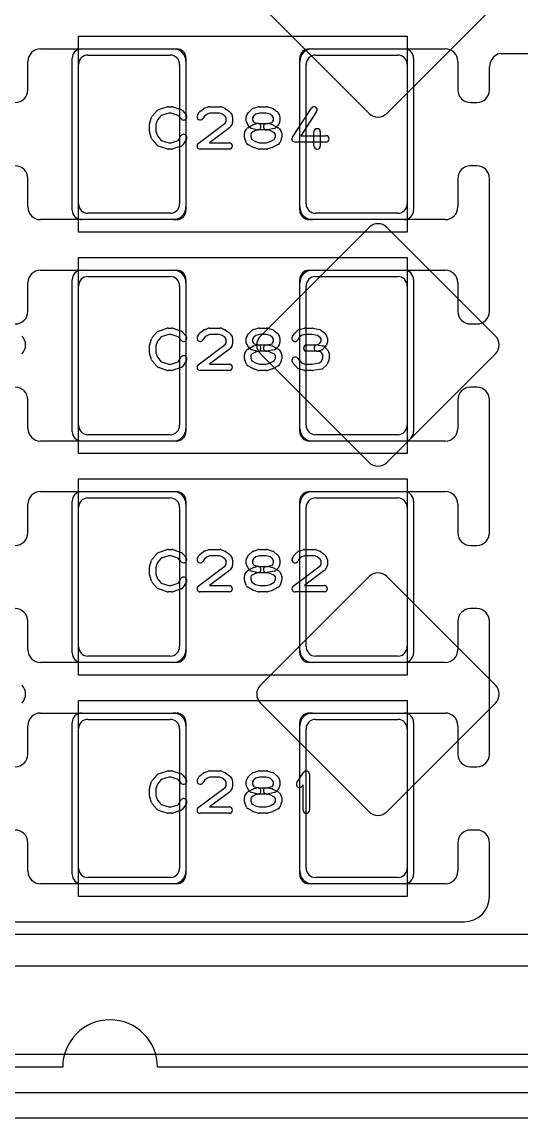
# Model space of a CAD drawing. Extents: x -1 to 20.9, y -0.5 to 20.
# Drawn here: x 10.93 to 14.88, y -0.4 to 8.26 of the extents above; entities that cross this region are included whole.
import ezdxf

# ---------------------------------------------------------------- set-up
doc = ezdxf.new("R2010")
doc.units = 0
for name, color, linetype in [('L1', 3, 'CONTINUOUS'), ('L4', 3, 'CONTINUOUS'), ('MetalMask-A', 176, 'CONTINUOUS'), ('Outline', 7, 'CONTINUOUS'), ('PartsArea-A', 111, 'CONTINUOUS'), ('PartsArea-B', 111, 'CONTINUOUS'), ('PartsSilk-A', 221, 'CONTINUOUS'), ('PartsSilk-B', 221, 'CONTINUOUS'), ('Resist-A', 2, 'CONTINUOUS')]:
    doc.layers.add(name, color=color, linetype=linetype)

msp = doc.modelspace()

# ---------------------------------------------------------------- linework, layer by layer
at = {"layer": 'L1'}
for p, q in [((11.075, 8.05), (12.125, 8.05)), ((11.45, 8), (12.1, 8)), ((13.225, 8.05), (14.275, 8.05)), ((13.25, 8), (13.9, 8)), ((14.65429, 7.97929), (14.66554, 7.99054)), ((14.71855, 8.0125), (15.625, 8.0125)), ((10.975, 7.725), (10.975, 7.95)), ((11.375, 6.825), (11.375, 7.925)), ((12.175, 7.925), (12.175, 6.825)), ((12.225, 7.95), (12.225, 6.8)), ((13.125, 6.8), (13.125, 7.95)), ((13.175, 6.825), (13.175, 7.925)), ((13.975, 7.925), (13.975, 6.825)), ((14.375, 7.95), (14.375, 7.725)), ((14.625, 7.725), (14.625, 7.90858)), ((14.475, 7.625), (14.525, 7.625)), ((14.525, 7.125), (14.475, 7.125)), ((10.975, 6.8), (10.975, 7.025)), ((14.375, 7.025), (14.375, 6.8)), ((14.625, 5.975), (14.625, 7.025)), ((12.125, 6.7), (11.075, 6.7)), ((12.1, 6.75), (11.45, 6.75)), ((14.275, 6.7), (13.225, 6.7)), ((13.9, 6.75), (13.25, 6.75)), ((11.075, 6.3), (12.125, 6.3)), ((11.45, 6.25), (12.1, 6.25)), ((13.225, 6.3), (14.275, 6.3)), ((13.25, 6.25), (13.9, 6.25)), ((10.975, 5.975), (10.975, 6.2)), ((11.375, 5.075), (11.375, 6.175)), ((12.175, 6.175), (12.175, 5.075)), ((12.225, 6.2), (12.225, 5.05)), ((13.125, 5.05), (13.125, 6.2)), ((13.175, 5.075), (13.175, 6.175)), ((13.975, 6.175), (13.975, 5.075)), ((14.375, 6.2), (14.375, 5.975)), ((14.475, 5.875), (14.525, 5.875)), ((14.525, 5.375), (14.475, 5.375)), ((10.975, 5.05), (10.975, 5.275)), ((14.375, 5.275), (14.375, 5.05)), ((14.625, 4.225), (14.625, 5.275)), ((12.125, 4.95), (11.075, 4.95)), ((12.1, 5), (11.45, 5)), ((14.275, 4.95), (13.225, 4.95)), ((13.9, 5), (13.25, 5)), ((11.075, 4.55), (12.125, 4.55)), ((13.225, 4.55), (14.275, 4.55)), ((10.975, 4.225), (10.975, 4.45)), ((11.375, 3.325), (11.375, 4.425)), ((11.45, 4.5), (12.1, 4.5)), ((12.175, 4.425), (12.175, 3.325)), ((12.225, 4.45), (12.225, 3.3)), ((13.125, 3.3), (13.125, 4.45)), ((13.175, 3.325), (13.175, 4.425)), ((13.25, 4.5), (13.9, 4.5)), ((13.975, 4.425), (13.975, 3.325)), ((14.375, 4.45), (14.375, 4.225)), ((14.475, 4.125), (14.525, 4.125)), ((14.525, 3.625), (14.475, 3.625)), ((10.975, 3.3), (10.975, 3.525)), ((14.375, 3.525), (14.375, 3.3)), ((14.625, 2.475), (14.625, 3.525)), ((12.1, 3.25), (11.45, 3.25)), ((13.9, 3.25), (13.25, 3.25)), ((12.125, 3.2), (11.075, 3.2)), ((14.275, 3.2), (13.225, 3.2)), ((11.075, 2.8), (12.125, 2.8)), ((13.225, 2.8), (14.275, 2.8)), ((10.975, 2.475), (10.975, 2.7)), ((11.45, 2.75), (12.1, 2.75)), ((12.225, 2.7), (12.225, 1.55)), ((13.125, 1.55), (13.125, 2.7)), ((13.25, 2.75), (13.9, 2.75)), ((14.375, 2.7), (14.375, 2.475)), ((11.375, 1.575), (11.375, 2.675)), ((12.175, 2.675), (12.175, 1.575)), ((13.175, 1.575), (13.175, 2.675)), ((13.975, 2.675), (13.975, 1.575)), ((14.475, 2.375), (14.525, 2.375)), ((14.525, 1.875), (14.475, 1.875)), ((10.975, 1.55), (10.975, 1.775)), ((14.375, 1.775), (14.375, 1.55)), ((14.625, 1.35), (14.625, 1.775)), ((12.1, 1.5), (11.45, 1.5)), ((13.9, 1.5), (13.25, 1.5)), ((12.125, 1.45), (11.075, 1.45)), ((14.275, 1.45), (13.225, 1.45)), ((6.325, 1.15), (14.425, 1.15)), ((16.75, 0.8), (4.25, 0.8))]:
    msp.add_line(p, q, dxfattribs=at)
for centre, radius, start, end in [((11.075, 7.95), 0.1, 90, 180), ((11.45, 7.925), 0.075, 90, 180), ((12.1, 7.925), 0.075, 0, 90), ((12.125, 7.95), 0.1, 0, 90), ((13.225, 7.95), 0.1, 90, 180), ((13.25, 7.925), 0.075, 90, 180), ((13.9, 7.925), 0.075, 0, 90), ((14.275, 7.95), 0.1, 0, 90), ((14.725, 7.90858), 0.1, 135, 180), ((14.71855, 7.93753), 0.07497, 90, 135), ((10.875, 7.725), 0.1, -90, 0), ((14.475, 7.725), 0.1, 180, -90), ((14.525, 7.725), 0.1, -90, 0), ((10.875, 7.025), 0.1, 0, 90), ((14.475, 7.025), 0.1, 90, 180), ((14.525, 7.025), 0.1, 0, 90), ((11.075, 6.8), 0.1, 180, -90), ((11.45, 6.825), 0.075, 180, -90), ((12.1, 6.825), 0.075, -90, 0), ((12.125, 6.8), 0.1, -90, 0), ((13.225, 6.8), 0.1, 180, -90), ((13.25, 6.825), 0.075, 180, -90), ((13.9, 6.825), 0.075, -90, 0), ((14.275, 6.8), 0.1, -90, 0), ((11.075, 6.2), 0.1, 90, 180), ((11.45, 6.175), 0.075, 90, 180), ((12.1, 6.175), 0.075, 0, 90), ((12.125, 6.2), 0.1, 0, 90), ((13.225, 6.2), 0.1, 90, 180), ((13.25, 6.175), 0.075, 90, 180), ((13.9, 6.175), 0.075, 0, 90), ((14.275, 6.2), 0.1, 0, 90), ((10.875, 5.975), 0.1, -90, 0), ((14.475, 5.975), 0.1, 180, -90), ((14.525, 5.975), 0.1, -90, 0), ((10.875, 5.275), 0.1, 0, 90), ((14.475, 5.275), 0.1, 90, 180), ((14.525, 5.275), 0.1, 0, 90), ((11.075, 5.05), 0.1, 180, -90), ((11.45, 5.075), 0.075, 180, -90), ((12.1, 5.075), 0.075, -90, 0), ((12.125, 5.05), 0.1, -90, 0), ((13.225, 5.05), 0.1, 180, -90), ((13.25, 5.075), 0.075, 180, -90), ((13.9, 5.075), 0.075, -90, 0), ((14.275, 5.05), 0.1, -90, 0), ((11.075, 4.45), 0.1, 90, 180), ((12.125, 4.45), 0.1, 0, 90), ((13.225, 4.45), 0.1, 90, 180), ((14.275, 4.45), 0.1, 0, 90), ((11.45, 4.425), 0.075, 90, 180), ((12.1, 4.425), 0.075, 0, 90), ((13.25, 4.425), 0.075, 90, 180), ((13.9, 4.425), 0.075, 0, 90), ((10.875, 4.225), 0.1, -90, 0), ((14.475, 4.225), 0.1, 180, -90), ((14.525, 4.225), 0.1, -90, 0), ((10.875, 3.525), 0.1, 0, 90), ((14.475, 3.525), 0.1, 90, 180), ((14.525, 3.525), 0.1, 0, 90), ((11.075, 3.3), 0.1, 180, -90), ((11.45, 3.325), 0.075, 180, -90), ((12.1, 3.325), 0.075, -90, 0), ((12.125, 3.3), 0.1, -90, 0), ((13.225, 3.3), 0.1, 180, -90), ((13.25, 3.325), 0.075, 180, -90), ((13.9, 3.325), 0.075, -90, 0), ((14.275, 3.3), 0.1, -90, 0), ((11.075, 2.7), 0.1, 90, 180), ((12.125, 2.7), 0.1, 0, 90), ((13.225, 2.7), 0.1, 90, 180), ((14.275, 2.7), 0.1, 0, 90), ((11.45, 2.675), 0.075, 90, 180), ((12.1, 2.675), 0.075, 0, 90), ((13.25, 2.675), 0.075, 90, 180), ((13.9, 2.675), 0.075, 0, 90), ((10.875, 2.475), 0.1, -90, 0), ((14.475, 2.475), 0.1, 180, -90), ((14.525, 2.475), 0.1, -90, 0), ((10.875, 1.775), 0.1, 0, 90), ((14.475, 1.775), 0.1, 90, 180), ((14.525, 1.775), 0.1, 0, 90), ((11.45, 1.575), 0.075, 180, -90), ((12.1, 1.575), 0.075, -90, 0), ((13.25, 1.575), 0.075, 180, -90), ((13.9, 1.575), 0.075, -90, 0), ((11.075, 1.55), 0.1, 180, -90), ((12.125, 1.55), 0.1, -90, 0), ((13.225, 1.55), 0.1, 180, -90), ((14.275, 1.55), 0.1, -90, 0), ((14.425, 1.35), 0.2, -90, 0)]:
    msp.add_arc(centre, radius, start, end, dxfattribs=at)
at = {"layer": 'L4'}
for p, q in [((12.81404, 8.39849), (13.67262, 7.53991)), ((13.81404, 7.53991), (14.67262, 8.39849)), ((13.67263, 6.6385), (12.81404, 5.77991)), ((14.67262, 5.77992), (13.81403, 6.6385)), ((12.81404, 5.63849), (13.67262, 4.77991)), ((13.81404, 4.77991), (14.67262, 5.63849)), ((13.67263, 3.8785), (12.81404, 3.01991)), ((14.67262, 3.01992), (13.81403, 3.8785)), ((12.81404, 2.87849), (13.67262, 2.01991)), ((13.81404, 2.01991), (14.67262, 2.87849)), ((15.75, 1.05), (4.24999, 1.05))]:
    msp.add_line(p, q, dxfattribs=at)
for centre, radius, start, end in [((13.74333, 7.61061), 0.09999, -135.004052, -44.995948), ((13.74333, 6.5678), 0.09998, 45, 135), ((10.85691, 5.7092), 0.10001, -45, 45.004051), ((12.88474, 5.7092), 0.09999, 134.995948, -134.995948), ((14.60191, 5.7092), 0.10001, -45, 45.004051), ((13.74333, 4.85061), 0.09999, -135.004052, -44.995948), ((13.74333, 3.8078), 0.09998, 45, 135), ((10.85691, 2.9492), 0.10001, -45, 45.004051), ((12.88474, 2.9492), 0.09999, 134.995948, -134.995948), ((14.60191, 2.9492), 0.10001, -45, 45.004051), ((13.74333, 2.09061), 0.09999, -135.004052, -44.995948)]:
    msp.add_arc(centre, radius, start, end, dxfattribs=at)
at = {"layer": 'MetalMask-A'}
for p, q in [((11.45, 8), (12.1, 8)), ((13.25, 8), (13.9, 8)), ((11.375, 6.825), (11.375, 7.925)), ((12.175, 7.925), (12.175, 6.825)), ((13.175, 6.825), (13.175, 7.925)), ((13.975, 7.925), (13.975, 6.825)), ((12.1, 6.75), (11.45, 6.75)), ((13.9, 6.75), (13.25, 6.75)), ((11.45, 6.25), (12.1, 6.25)), ((13.25, 6.25), (13.9, 6.25)), ((11.375, 5.075), (11.375, 6.175)), ((12.175, 6.175), (12.175, 5.075)), ((13.175, 5.075), (13.175, 6.175)), ((13.975, 6.175), (13.975, 5.075)), ((12.1, 5), (11.45, 5)), ((13.9, 5), (13.25, 5)), ((11.375, 3.325), (11.375, 4.425)), ((11.45, 4.5), (12.1, 4.5)), ((12.175, 4.425), (12.175, 3.325)), ((13.175, 3.325), (13.175, 4.425)), ((13.25, 4.5), (13.9, 4.5)), ((13.975, 4.425), (13.975, 3.325)), ((12.1, 3.25), (11.45, 3.25)), ((13.9, 3.25), (13.25, 3.25)), ((11.45, 2.75), (12.1, 2.75)), ((13.25, 2.75), (13.9, 2.75)), ((11.375, 1.575), (11.375, 2.675)), ((12.175, 2.675), (12.175, 1.575)), ((13.175, 1.575), (13.175, 2.675)), ((13.975, 2.675), (13.975, 1.575)), ((12.1, 1.5), (11.45, 1.5)), ((13.9, 1.5), (13.25, 1.5))]:
    msp.add_line(p, q, dxfattribs=at)
for centre, start, end in [((11.45, 7.925), 90, 180), ((12.1, 7.925), 0, 90), ((13.25, 7.925), 90, 180), ((13.9, 7.925), 0, 90), ((11.45, 6.825), 180, -90), ((12.1, 6.825), -90, 0), ((13.25, 6.825), 180, -90), ((13.9, 6.825), -90, 0), ((11.45, 6.175), 90, 180), ((12.1, 6.175), 0, 90), ((13.25, 6.175), 90, 180), ((13.9, 6.175), 0, 90), ((11.45, 5.075), 180, -90), ((12.1, 5.075), -90, 0), ((13.25, 5.075), 180, -90), ((13.9, 5.075), -90, 0), ((11.45, 4.425), 90, 180), ((12.1, 4.425), 0, 90), ((13.25, 4.425), 90, 180), ((13.9, 4.425), 0, 90), ((11.45, 3.325), 180, -90), ((12.1, 3.325), -90, 0), ((13.25, 3.325), 180, -90), ((13.9, 3.325), -90, 0), ((11.45, 2.675), 90, 180), ((12.1, 2.675), 0, 90), ((13.25, 2.675), 90, 180), ((13.9, 2.675), 0, 90), ((11.45, 1.575), 180, -90), ((12.1, 1.575), -90, 0), ((13.25, 1.575), 180, -90), ((13.9, 1.575), -90, 0)]:
    msp.add_arc(centre, 0.075, start, end, dxfattribs=at)
at = {"layer": 'Outline'}
for p, q in [((11.25, 0), (7.75, 0)), ((19, 0), (12, 0))]:
    msp.add_line(p, q, dxfattribs=at)
msp.add_arc((11.625, 0), 0.375, 0, 180, dxfattribs=at)
at = {"layer": 'PartsArea-A'}
for p, q in [((11.375, 6.6), (11.375, 8.15)), ((11.375, 8.15), (13.975, 8.15)), ((13.975, 8.15), (13.975, 6.6)), ((13.975, 6.6), (11.375, 6.6)), ((11.375, 4.85), (11.375, 6.4)), ((11.375, 6.4), (13.975, 6.4)), ((13.975, 6.4), (13.975, 4.85)), ((13.975, 4.85), (11.375, 4.85)), ((11.375, 3.1), (11.375, 4.65)), ((11.375, 4.65), (13.975, 4.65)), ((13.975, 4.65), (13.975, 3.1)), ((13.975, 3.1), (11.375, 3.1)), ((11.375, 1.35), (11.375, 2.9)), ((11.375, 2.9), (13.975, 2.9)), ((13.975, 2.9), (13.975, 1.35)), ((13.975, 1.35), (11.375, 1.35))]:
    msp.add_line(p, q, dxfattribs=at)
at = {"layer": 'PartsArea-B'}
msp.add_line((20.4, 0.1), (-0.4, 0.1), dxfattribs=at)
at = {"layer": 'PartsSilk-A'}
for p, q in [((11.95758, 7.51739), (11.99647, 7.56183)), ((12.00766, 7.56918), (12.0771, 7.5914)), ((12.08862, 7.54259), (12.02952, 7.52368)), ((12.08472, 7.59259), (12.1125, 7.59259)), ((12.10844, 7.54259), (12.08862, 7.54259)), ((12.16452, 7.5239), (12.10844, 7.54259)), ((12.1204, 7.59131), (12.18707, 7.56909)), ((12.19838, 7.56137), (12.22615, 7.52804)), ((12.3163, 7.52529), (12.33019, 7.54751)), ((12.33577, 7.55378), (12.36355, 7.576)), ((12.37063, 7.57997), (12.40118, 7.59108)), ((12.41412, 7.54259), (12.39158, 7.53439)), ((12.40972, 7.59259), (12.49583, 7.59259)), ((12.49102, 7.54259), (12.41412, 7.54259)), ((12.51143, 7.53443), (12.49102, 7.54259)), ((12.50511, 7.5908), (12.53289, 7.57969)), ((12.53831, 7.5767), (12.56887, 7.55448)), ((12.57537, 7.54751), (12.58926, 7.52529)), ((12.70519, 7.52529), (12.71908, 7.54751)), ((12.72367, 7.55295), (12.74867, 7.57517)), ((12.75841, 7.58052), (12.7973, 7.59163)), ((12.80767, 7.54259), (12.77763, 7.53401)), ((12.80417, 7.59259), (12.8625, 7.59259)), ((12.859, 7.54259), (12.80767, 7.54259)), ((12.8897, 7.53382), (12.859, 7.54259)), ((12.86937, 7.59163), (12.90826, 7.58052)), ((12.91701, 7.576), (12.94479, 7.55378)), ((12.95037, 7.54751), (12.96426, 7.52529)), ((13.06657, 7.35163), (13.21657, 7.58126)), ((13.25843, 7.55392), (13.13369, 7.36296)), ((11.9375, 7.39352), (11.9375, 7.45648)), ((11.93864, 7.46394), (11.95253, 7.50839)), ((11.99868, 7.48844), (11.9875, 7.45266)), ((11.9875, 7.45266), (11.9875, 7.39734)), ((12.02952, 7.52368), (11.99868, 7.48844)), ((12.18773, 7.49604), (12.16452, 7.5239)), ((12.32247, 7.30239), (12.53543, 7.46256)), ((12.37033, 7.5174), (12.3587, 7.49879)), ((12.39158, 7.53439), (12.37033, 7.5174)), ((12.53554, 7.51689), (12.51143, 7.53443)), ((12.53543, 7.46256), (12.54306, 7.47476)), ((12.54306, 7.50487), (12.53554, 7.51689)), ((12.54306, 7.47476), (12.54306, 7.50487)), ((12.58926, 7.45434), (12.57537, 7.43212)), ((12.59306, 7.51204), (12.59306, 7.46759)), ((12.70139, 7.4787), (12.70139, 7.51204)), ((12.71908, 7.44323), (12.70519, 7.46545)), ((12.75957, 7.51796), (12.75139, 7.50487)), ((12.75139, 7.50487), (12.75139, 7.48587)), ((12.75139, 7.48587), (12.75997, 7.47215)), ((12.75884, 7.45101), (12.78662, 7.45842)), ((12.77763, 7.53401), (12.75957, 7.51796)), ((12.75997, 7.47215), (12.76432, 7.4678)), ((12.76432, 7.4678), (12.79634, 7.45926)), ((12.79634, 7.45926), (12.87361, 7.45926)), ((12.8576, 7.45877), (12.90574, 7.4684)), ((12.88005, 7.45842), (12.90783, 7.45101)), ((12.91023, 7.5174), (12.8897, 7.53382)), ((12.90574, 7.4684), (12.90948, 7.47215)), ((12.90948, 7.47215), (12.91806, 7.48587)), ((12.91806, 7.50487), (12.91023, 7.5174)), ((12.91806, 7.48587), (12.91806, 7.50487)), ((12.96426, 7.46545), (12.95037, 7.44323)), ((12.96806, 7.51204), (12.96806, 7.4787)), ((11.95253, 7.34161), (11.93864, 7.38606)), ((11.9875, 7.39734), (11.99868, 7.36156)), ((12.5692, 7.42539), (12.41233, 7.30741)), ((12.6875, 7.34907), (12.6875, 7.38241)), ((12.6913, 7.39566), (12.70519, 7.41788)), ((12.71399, 7.42634), (12.75288, 7.44856)), ((12.73371, 7.42769), (12.7226, 7.4388)), ((12.74425, 7.38604), (12.7375, 7.37524)), ((12.7375, 7.37524), (12.7375, 7.35407)), ((12.77486, 7.40353), (12.74425, 7.38604)), ((12.78662, 7.4101), (12.74495, 7.42121)), ((12.7995, 7.4101), (12.77486, 7.40353)), ((12.87033, 7.40926), (12.79306, 7.40926)), ((12.92296, 7.42086), (12.8674, 7.40975)), ((12.89217, 7.40344), (12.87033, 7.40926)), ((12.9254, 7.38572), (12.89217, 7.40344)), ((12.91315, 7.44891), (12.95482, 7.42669)), ((12.93194, 7.37524), (12.9254, 7.38572)), ((12.93194, 7.35407), (12.93194, 7.37524)), ((12.94685, 7.4388), (12.93574, 7.42769)), ((12.96426, 7.41787), (12.97814, 7.39565)), ((12.98194, 7.38241), (12.98194, 7.34907)), ((13.2375, 7.28241), (13.2375, 7.39352)), ((13.2875, 7.39352), (13.2875, 7.28241)), ((11.99647, 7.28817), (11.95758, 7.33261)), ((11.99868, 7.36156), (12.02952, 7.32632)), ((12.0771, 7.2586), (12.00766, 7.28082)), ((12.02952, 7.32632), (12.08862, 7.30741)), ((12.08862, 7.30741), (12.10844, 7.30741)), ((12.10844, 7.30741), (12.16273, 7.3255)), ((12.18707, 7.28091), (12.1204, 7.25869)), ((12.16273, 7.3255), (12.18574, 7.36232)), ((12.22814, 7.33582), (12.20037, 7.29138)), ((12.41233, 7.30741), (12.56806, 7.30741)), ((12.70331, 7.30612), (12.68942, 7.33945)), ((12.75288, 7.27181), (12.71399, 7.29403)), ((12.7375, 7.35407), (12.74619, 7.33322)), ((12.74619, 7.33322), (12.77506, 7.31673)), ((12.77506, 7.31673), (12.80767, 7.30741)), ((12.80767, 7.30741), (12.859, 7.30741)), ((12.859, 7.30741), (12.89197, 7.31683)), ((12.89197, 7.31683), (12.92342, 7.3336)), ((12.95482, 7.29368), (12.91315, 7.27146)), ((12.92342, 7.3336), (12.93194, 7.35407)), ((12.98002, 7.33946), (12.96614, 7.30613)), ((13.33194, 7.31296), (13.0875, 7.31296)), ((13.13369, 7.36296), (13.33194, 7.36296)), ((12.1125, 7.25741), (12.08472, 7.25741)), ((12.56806, 7.25741), (12.3375, 7.25741)), ((12.7973, 7.25837), (12.75841, 7.26948)), ((12.8625, 7.25741), (12.80417, 7.25741)), ((12.90826, 7.26948), (12.86937, 7.25837)), ((11.95758, 5.76739), (11.99647, 5.81183)), ((12.00766, 5.81918), (12.0771, 5.8414)), ((12.08472, 5.84259), (12.1125, 5.84259)), ((12.1204, 5.84131), (12.18707, 5.81909)), ((12.19838, 5.81137), (12.22615, 5.77804)), ((12.33577, 5.80378), (12.36355, 5.826)), ((12.37063, 5.82997), (12.40118, 5.84108)), ((12.40972, 5.84259), (12.49583, 5.84259)), ((12.50511, 5.8408), (12.53289, 5.82969)), ((12.53831, 5.8267), (12.56887, 5.80448)), ((12.72367, 5.80295), (12.74867, 5.82517)), ((12.75841, 5.83052), (12.7973, 5.84163)), ((12.80417, 5.84259), (12.8625, 5.84259)), ((12.86937, 5.84163), (12.90826, 5.83052)), ((12.91701, 5.826), (12.94479, 5.80378)), ((13.08478, 5.80295), (13.10978, 5.82517)), ((13.11995, 5.83064), (13.16162, 5.84175)), ((13.16806, 5.84259), (13.22361, 5.84259)), ((13.22876, 5.84205), (13.28154, 5.83094)), ((13.29201, 5.826), (13.31979, 5.80378)), ((11.93864, 5.71394), (11.95253, 5.75839)), ((11.99868, 5.73844), (11.9875, 5.70266)), ((12.02952, 5.77368), (11.99868, 5.73844)), ((12.08862, 5.79259), (12.02952, 5.77368)), ((12.10844, 5.79259), (12.08862, 5.79259)), ((12.16452, 5.7739), (12.10844, 5.79259)), ((12.18773, 5.74604), (12.16452, 5.7739)), ((12.3163, 5.77529), (12.33019, 5.79751)), ((12.37033, 5.7674), (12.3587, 5.74879)), ((12.39158, 5.78439), (12.37033, 5.7674)), ((12.41412, 5.79259), (12.39158, 5.78439)), ((12.49102, 5.79259), (12.41412, 5.79259)), ((12.51143, 5.78443), (12.49102, 5.79259)), ((12.53554, 5.76689), (12.51143, 5.78443)), ((12.53543, 5.71256), (12.54306, 5.72476)), ((12.54306, 5.75487), (12.53554, 5.76689)), ((12.54306, 5.72476), (12.54306, 5.75487)), ((12.57537, 5.79751), (12.58926, 5.77529)), ((12.59306, 5.76204), (12.59306, 5.71759)), ((12.70139, 5.7287), (12.70139, 5.76204)), ((12.70519, 5.77529), (12.71908, 5.79751)), ((12.75957, 5.76796), (12.75139, 5.75487)), ((12.75139, 5.75487), (12.75139, 5.73587)), ((12.75139, 5.73587), (12.75997, 5.72215)), ((12.77763, 5.78401), (12.75957, 5.76796)), ((12.75997, 5.72215), (12.76432, 5.7178)), ((12.80767, 5.79259), (12.77763, 5.78401)), ((12.859, 5.79259), (12.80767, 5.79259)), ((12.8576, 5.70877), (12.90574, 5.7184)), ((12.8897, 5.78382), (12.859, 5.79259)), ((12.91023, 5.7674), (12.8897, 5.78382)), ((12.90574, 5.7184), (12.90948, 5.72215)), ((12.90948, 5.72215), (12.91806, 5.73587)), ((12.91806, 5.75487), (12.91023, 5.7674)), ((12.91806, 5.73587), (12.91806, 5.75487)), ((12.95037, 5.79751), (12.96426, 5.77529)), ((12.96806, 5.76204), (12.96806, 5.7287)), ((13.0663, 5.77529), (13.08019, 5.79751)), ((13.12068, 5.76796), (13.1087, 5.74879)), ((13.13856, 5.78385), (13.12068, 5.76796)), ((13.17134, 5.79259), (13.13856, 5.78385)), ((13.22101, 5.79259), (13.17134, 5.79259)), ((13.26542, 5.78324), (13.22101, 5.79259)), ((13.28523, 5.7674), (13.26542, 5.78324)), ((13.2793, 5.71697), (13.28448, 5.72215)), ((13.28448, 5.72215), (13.29306, 5.73587)), ((13.29306, 5.75487), (13.28523, 5.7674)), ((13.29306, 5.73587), (13.29306, 5.75487)), ((13.32537, 5.79751), (13.33926, 5.77529)), ((13.34306, 5.76204), (13.34306, 5.7287)), ((11.9375, 5.64352), (11.9375, 5.70648)), ((11.95253, 5.59161), (11.93864, 5.63606)), ((11.9875, 5.70266), (11.9875, 5.64734)), ((11.9875, 5.64734), (11.99868, 5.61156)), ((12.32247, 5.55239), (12.53543, 5.71256)), ((12.5692, 5.67539), (12.41233, 5.55741)), ((12.58926, 5.70434), (12.57537, 5.68212)), ((12.6875, 5.59907), (12.6875, 5.63241)), ((12.6913, 5.64566), (12.70519, 5.66788)), ((12.71908, 5.69323), (12.70519, 5.71545)), ((12.71399, 5.67634), (12.75288, 5.69856)), ((12.73371, 5.67769), (12.7226, 5.6888)), ((12.74425, 5.63604), (12.7375, 5.62524)), ((12.77486, 5.65353), (12.74425, 5.63604)), ((12.78662, 5.6601), (12.74495, 5.67121)), ((12.75884, 5.70101), (12.78662, 5.70842)), ((12.76432, 5.7178), (12.79634, 5.70926)), ((12.7995, 5.6601), (12.77486, 5.65353)), ((12.87033, 5.65926), (12.79306, 5.65926)), ((12.79634, 5.70926), (12.87361, 5.70926)), ((12.92296, 5.67086), (12.8674, 5.65975)), ((12.89217, 5.65344), (12.87033, 5.65926)), ((12.88005, 5.70842), (12.90783, 5.70101)), ((12.9254, 5.63572), (12.89217, 5.65344)), ((12.91315, 5.69891), (12.95482, 5.67669)), ((12.93194, 5.62524), (12.9254, 5.63572)), ((12.94685, 5.6888), (12.93574, 5.67769)), ((12.96426, 5.71545), (12.95037, 5.69323)), ((12.96426, 5.66787), (12.97814, 5.64565)), ((12.98194, 5.63241), (12.98194, 5.59907)), ((13.17917, 5.70926), (13.2581, 5.70926)), ((13.2625, 5.65926), (13.17917, 5.65926)), ((13.2581, 5.70926), (13.2793, 5.71697)), ((13.29081, 5.65383), (13.25812, 5.65965)), ((13.26688, 5.70887), (13.30855, 5.70146)), ((13.3016, 5.67187), (13.27104, 5.66076)), ((13.30694, 5.63447), (13.29081, 5.65383)), ((13.30694, 5.60407), (13.30694, 5.63447)), ((13.32185, 5.6888), (13.31074, 5.67769)), ((13.32338, 5.69285), (13.35115, 5.65952)), ((13.33926, 5.71545), (13.32537, 5.69323)), ((13.35694, 5.64352), (13.35694, 5.59907)), ((11.99647, 5.53817), (11.95758, 5.58261)), ((11.99868, 5.61156), (12.02952, 5.57632)), ((12.02952, 5.57632), (12.08862, 5.55741)), ((12.08862, 5.55741), (12.10844, 5.55741)), ((12.10844, 5.55741), (12.16273, 5.5755)), ((12.16273, 5.5755), (12.18574, 5.61232)), ((12.22814, 5.58582), (12.20037, 5.54138)), ((12.41233, 5.55741), (12.56806, 5.55741)), ((12.70331, 5.55612), (12.68942, 5.58945)), ((12.7375, 5.62524), (12.7375, 5.60407)), ((12.7375, 5.60407), (12.74619, 5.58322)), ((12.74619, 5.58322), (12.77506, 5.56673)), ((12.77506, 5.56673), (12.80767, 5.55741)), ((12.80767, 5.55741), (12.859, 5.55741)), ((12.859, 5.55741), (12.89197, 5.56683)), ((12.89197, 5.56683), (12.92342, 5.5836)), ((12.92342, 5.5836), (12.93194, 5.60407)), ((12.93194, 5.60407), (12.93194, 5.62524)), ((12.98002, 5.58946), (12.96614, 5.55613)), ((13.10758, 5.52706), (13.06869, 5.5715)), ((13.10631, 5.60442), (13.14019, 5.56571)), ((13.14019, 5.56571), (13.17134, 5.55741)), ((13.17134, 5.55741), (13.22162, 5.55741)), ((13.22162, 5.55741), (13.28191, 5.56705)), ((13.28191, 5.56705), (13.29718, 5.58063)), ((13.29718, 5.58063), (13.30694, 5.60407)), ((13.33467, 5.54705), (13.30967, 5.52483)), ((13.35502, 5.58946), (13.34114, 5.55613)), ((12.0771, 5.5086), (12.00766, 5.53082)), ((12.1125, 5.50741), (12.08472, 5.50741)), ((12.18707, 5.53091), (12.1204, 5.50869)), ((12.56806, 5.50741), (12.3375, 5.50741)), ((12.75288, 5.52181), (12.71399, 5.54403)), ((12.7973, 5.50837), (12.75841, 5.51948)), ((12.8625, 5.50741), (12.80417, 5.50741)), ((12.90826, 5.51948), (12.86937, 5.50837)), ((12.95482, 5.54368), (12.91315, 5.52146)), ((13.16162, 5.50825), (13.11995, 5.51936)), ((13.22361, 5.50741), (13.16806, 5.50741)), ((13.29701, 5.51883), (13.22756, 5.50772)), ((12.00766, 4.06918), (12.0771, 4.0914)), ((12.08472, 4.09259), (12.1125, 4.09259)), ((12.1204, 4.09131), (12.18707, 4.06909)), ((12.33577, 4.05378), (12.36355, 4.076)), ((12.37063, 4.07997), (12.40118, 4.09108)), ((12.40972, 4.09259), (12.49583, 4.09259)), ((12.50511, 4.0908), (12.53289, 4.07969)), ((12.53831, 4.0767), (12.56887, 4.05448)), ((12.72367, 4.05295), (12.74867, 4.07517)), ((12.75841, 4.08052), (12.7973, 4.09163)), ((12.80417, 4.09259), (12.8625, 4.09259)), ((12.86937, 4.09163), (12.90826, 4.08052)), ((12.91701, 4.076), (12.94479, 4.05378)), ((13.08577, 4.05378), (13.11355, 4.076)), ((13.12063, 4.07997), (13.15118, 4.09108)), ((13.15972, 4.09259), (13.24583, 4.09259)), ((13.25511, 4.0908), (13.28289, 4.07969)), ((13.28831, 4.0767), (13.31887, 4.05448)), ((11.93864, 3.96394), (11.95253, 4.00839)), ((11.95758, 4.01739), (11.99647, 4.06183)), ((11.99868, 3.98844), (11.9875, 3.95266)), ((12.02952, 4.02368), (11.99868, 3.98844)), ((12.08862, 4.04259), (12.02952, 4.02368)), ((12.10844, 4.04259), (12.08862, 4.04259)), ((12.16452, 4.0239), (12.10844, 4.04259)), ((12.18773, 3.99604), (12.16452, 4.0239)), ((12.19838, 4.06137), (12.22615, 4.02804)), ((12.3163, 4.02529), (12.33019, 4.04751)), ((12.37033, 4.0174), (12.3587, 3.99879)), ((12.39158, 4.03439), (12.37033, 4.0174)), ((12.41412, 4.04259), (12.39158, 4.03439)), ((12.49102, 4.04259), (12.41412, 4.04259)), ((12.51143, 4.03443), (12.49102, 4.04259)), ((12.53554, 4.01689), (12.51143, 4.03443)), ((12.54306, 4.00487), (12.53554, 4.01689)), ((12.54306, 3.97476), (12.54306, 4.00487)), ((12.57537, 4.04751), (12.58926, 4.02529)), ((12.59306, 4.01204), (12.59306, 3.96759)), ((12.70139, 3.9787), (12.70139, 4.01204)), ((12.70519, 4.02529), (12.71908, 4.04751)), ((12.75957, 4.01796), (12.75139, 4.00487)), ((12.75139, 4.00487), (12.75139, 3.98587)), ((12.75139, 3.98587), (12.75997, 3.97215)), ((12.77763, 4.03401), (12.75957, 4.01796)), ((12.80767, 4.04259), (12.77763, 4.03401)), ((12.859, 4.04259), (12.80767, 4.04259)), ((12.8897, 4.03382), (12.859, 4.04259)), ((12.91023, 4.0174), (12.8897, 4.03382)), ((12.90948, 3.97215), (12.91806, 3.98587)), ((12.91806, 4.00487), (12.91023, 4.0174)), ((12.91806, 3.98587), (12.91806, 4.00487)), ((12.95037, 4.04751), (12.96426, 4.02529)), ((12.96806, 4.01204), (12.96806, 3.9787)), ((13.0663, 4.02529), (13.08019, 4.04751)), ((13.12033, 4.0174), (13.1087, 3.99879)), ((13.14158, 4.03439), (13.12033, 4.0174)), ((13.16412, 4.04259), (13.14158, 4.03439)), ((13.24102, 4.04259), (13.16412, 4.04259)), ((13.26143, 4.03443), (13.24102, 4.04259)), ((13.28554, 4.01689), (13.26143, 4.03443)), ((13.29306, 4.00487), (13.28554, 4.01689)), ((13.29306, 3.97476), (13.29306, 4.00487)), ((13.32537, 4.04751), (13.33926, 4.02529)), ((13.34306, 4.01204), (13.34306, 3.96759)), ((11.9375, 3.89352), (11.9375, 3.95648)), ((11.9875, 3.95266), (11.9875, 3.89734)), ((12.32247, 3.80239), (12.53543, 3.96256)), ((12.5692, 3.92539), (12.41233, 3.80741)), ((12.53543, 3.96256), (12.54306, 3.97476)), ((12.58926, 3.95434), (12.57537, 3.93212)), ((12.6913, 3.89566), (12.70519, 3.91788)), ((12.71908, 3.94323), (12.70519, 3.96545)), ((12.71399, 3.92634), (12.75288, 3.94856)), ((12.73371, 3.92769), (12.7226, 3.9388)), ((12.77486, 3.90353), (12.74425, 3.88604)), ((12.78662, 3.9101), (12.74495, 3.92121)), ((12.75884, 3.95101), (12.78662, 3.95842)), ((12.75997, 3.97215), (12.76432, 3.9678)), ((12.76432, 3.9678), (12.79634, 3.95926)), ((12.7995, 3.9101), (12.77486, 3.90353)), ((12.87033, 3.90926), (12.79306, 3.90926)), ((12.79634, 3.95926), (12.87361, 3.95926)), ((12.8576, 3.95877), (12.90574, 3.9684)), ((12.92296, 3.92086), (12.8674, 3.90975)), ((12.89217, 3.90344), (12.87033, 3.90926)), ((12.88005, 3.95842), (12.90783, 3.95101)), ((12.9254, 3.88572), (12.89217, 3.90344)), ((12.90574, 3.9684), (12.90948, 3.97215)), ((12.91315, 3.94891), (12.95482, 3.92669)), ((12.94685, 3.9388), (12.93574, 3.92769)), ((12.96426, 3.96545), (12.95037, 3.94323)), ((12.96426, 3.91787), (12.97814, 3.89565)), ((13.07247, 3.80239), (13.28543, 3.96256)), ((13.3192, 3.92539), (13.16233, 3.80741)), ((13.28543, 3.96256), (13.29306, 3.97476)), ((13.33926, 3.95434), (13.32537, 3.93212)), ((11.95253, 3.84161), (11.93864, 3.88606)), ((11.99647, 3.78817), (11.95758, 3.83261)), ((11.9875, 3.89734), (11.99868, 3.86156)), ((11.99868, 3.86156), (12.02952, 3.82632)), ((12.02952, 3.82632), (12.08862, 3.80741)), ((12.10844, 3.80741), (12.16273, 3.8255)), ((12.16273, 3.8255), (12.18574, 3.86232)), ((12.22814, 3.83582), (12.20037, 3.79138)), ((12.6875, 3.84907), (12.6875, 3.88241)), ((12.70331, 3.80612), (12.68942, 3.83945)), ((12.74425, 3.88604), (12.7375, 3.87524)), ((12.7375, 3.87524), (12.7375, 3.85407)), ((12.7375, 3.85407), (12.74619, 3.83322)), ((12.74619, 3.83322), (12.77506, 3.81673)), ((12.77506, 3.81673), (12.80767, 3.80741)), ((12.859, 3.80741), (12.89197, 3.81683)), ((12.89197, 3.81683), (12.92342, 3.8336)), ((12.92342, 3.8336), (12.93194, 3.85407)), ((12.93194, 3.87524), (12.9254, 3.88572)), ((12.93194, 3.85407), (12.93194, 3.87524)), ((12.98002, 3.83946), (12.96614, 3.80613)), ((12.98194, 3.88241), (12.98194, 3.84907)), ((12.0771, 3.7586), (12.00766, 3.78082)), ((12.1125, 3.75741), (12.08472, 3.75741)), ((12.08862, 3.80741), (12.10844, 3.80741)), ((12.18707, 3.78091), (12.1204, 3.75869)), ((12.56806, 3.75741), (12.3375, 3.75741)), ((12.41233, 3.80741), (12.56806, 3.80741)), ((12.75288, 3.77181), (12.71399, 3.79403)), ((12.7973, 3.75837), (12.75841, 3.76948)), ((12.8625, 3.75741), (12.80417, 3.75741)), ((12.80767, 3.80741), (12.859, 3.80741)), ((12.90826, 3.76948), (12.86937, 3.75837)), ((12.95482, 3.79368), (12.91315, 3.77146)), ((13.31806, 3.75741), (13.0875, 3.75741)), ((13.16233, 3.80741), (13.31806, 3.80741)), ((12.00766, 2.31918), (12.0771, 2.3414)), ((12.08472, 2.34259), (12.1125, 2.34259)), ((12.1204, 2.34131), (12.18707, 2.31909)), ((12.37063, 2.32997), (12.40118, 2.34108)), ((12.40972, 2.34259), (12.49583, 2.34259)), ((12.50511, 2.3408), (12.53289, 2.32969)), ((12.75841, 2.33052), (12.7973, 2.34163)), ((12.80417, 2.34259), (12.8625, 2.34259)), ((12.86937, 2.34163), (12.90826, 2.33052)), ((11.93864, 2.21394), (11.95253, 2.25839)), ((11.95758, 2.26739), (11.99647, 2.31183)), ((12.02952, 2.27368), (11.99868, 2.23844)), ((12.08862, 2.29259), (12.02952, 2.27368)), ((12.10844, 2.29259), (12.08862, 2.29259)), ((12.16452, 2.2739), (12.10844, 2.29259)), ((12.18773, 2.24604), (12.16452, 2.2739)), ((12.19838, 2.31137), (12.22615, 2.27804)), ((12.3163, 2.27529), (12.33019, 2.29751)), ((12.33577, 2.30378), (12.36355, 2.326)), ((12.37033, 2.2674), (12.3587, 2.24879)), ((12.39158, 2.28439), (12.37033, 2.2674)), ((12.41412, 2.29259), (12.39158, 2.28439)), ((12.49102, 2.29259), (12.41412, 2.29259)), ((12.51143, 2.28443), (12.49102, 2.29259)), ((12.53554, 2.26689), (12.51143, 2.28443)), ((12.54306, 2.25487), (12.53554, 2.26689)), ((12.53831, 2.3267), (12.56887, 2.30448)), ((12.54306, 2.22476), (12.54306, 2.25487)), ((12.57537, 2.29751), (12.58926, 2.27529)), ((12.59306, 2.26204), (12.59306, 2.21759)), ((12.70139, 2.2287), (12.70139, 2.26204)), ((12.70519, 2.27529), (12.71908, 2.29751)), ((12.72367, 2.30295), (12.74867, 2.32517)), ((12.75957, 2.26796), (12.75139, 2.25487)), ((12.75139, 2.25487), (12.75139, 2.23587)), ((12.77763, 2.28401), (12.75957, 2.26796)), ((12.80767, 2.29259), (12.77763, 2.28401)), ((12.859, 2.29259), (12.80767, 2.29259)), ((12.8897, 2.28382), (12.859, 2.29259)), ((12.91023, 2.2674), (12.8897, 2.28382)), ((12.91806, 2.25487), (12.91023, 2.2674)), ((12.91701, 2.326), (12.94479, 2.30378)), ((12.91806, 2.23587), (12.91806, 2.25487)), ((12.95037, 2.29751), (12.96426, 2.27529)), ((12.96806, 2.26204), (12.96806, 2.2287)), ((13.10263, 2.2497), (13.15541, 2.33118)), ((13.20139, 2.31759), (13.20139, 2.03241)), ((11.9375, 2.14352), (11.9375, 2.20648)), ((11.99868, 2.23844), (11.9875, 2.20266)), ((11.9875, 2.20266), (11.9875, 2.14734)), ((12.32247, 2.05239), (12.53543, 2.21256)), ((12.5692, 2.17539), (12.41233, 2.05741)), ((12.53543, 2.21256), (12.54306, 2.22476)), ((12.58926, 2.20434), (12.57537, 2.18212)), ((12.6913, 2.14566), (12.70519, 2.16788)), ((12.71908, 2.19323), (12.70519, 2.21545)), ((12.71399, 2.17634), (12.75288, 2.19856)), ((12.73371, 2.17769), (12.7226, 2.1888)), ((12.78662, 2.1601), (12.74495, 2.17121)), ((12.75139, 2.23587), (12.75997, 2.22215)), ((12.75884, 2.20101), (12.78662, 2.20842)), ((12.75997, 2.22215), (12.76432, 2.2178)), ((12.76432, 2.2178), (12.79634, 2.20926)), ((12.79634, 2.20926), (12.87361, 2.20926)), ((12.8576, 2.20877), (12.90574, 2.2184)), ((12.92296, 2.17086), (12.8674, 2.15975)), ((12.88005, 2.20842), (12.90783, 2.20101)), ((12.90574, 2.2184), (12.90948, 2.22215)), ((12.90948, 2.22215), (12.91806, 2.23587)), ((12.91315, 2.19891), (12.95482, 2.17669)), ((12.94685, 2.1888), (12.93574, 2.17769)), ((12.96426, 2.21545), (12.95037, 2.19323)), ((12.96426, 2.16787), (12.97814, 2.14565)), ((13.15139, 2.23301), (13.14459, 2.22252)), ((13.15139, 2.03241), (13.15139, 2.23301)), ((11.95253, 2.09161), (11.93864, 2.13606)), ((11.99647, 2.03817), (11.95758, 2.08261)), ((11.9875, 2.14734), (11.99868, 2.11156)), ((11.99868, 2.11156), (12.02952, 2.07632)), ((12.16273, 2.0755), (12.18574, 2.11232)), ((12.22814, 2.08582), (12.20037, 2.04138)), ((12.6875, 2.09907), (12.6875, 2.13241)), ((12.70331, 2.05612), (12.68942, 2.08945)), ((12.74425, 2.13604), (12.7375, 2.12524)), ((12.7375, 2.12524), (12.7375, 2.10407)), ((12.7375, 2.10407), (12.74619, 2.08322)), ((12.77486, 2.15353), (12.74425, 2.13604)), ((12.74619, 2.08322), (12.77506, 2.06673)), ((12.7995, 2.1601), (12.77486, 2.15353)), ((12.87033, 2.15926), (12.79306, 2.15926)), ((12.89217, 2.15344), (12.87033, 2.15926)), ((12.89197, 2.06683), (12.92342, 2.0836)), ((12.9254, 2.13572), (12.89217, 2.15344)), ((12.92342, 2.0836), (12.93194, 2.10407)), ((12.93194, 2.12524), (12.9254, 2.13572)), ((12.93194, 2.10407), (12.93194, 2.12524)), ((12.98002, 2.08946), (12.96614, 2.05613)), ((12.98194, 2.13241), (12.98194, 2.09907)), ((12.0771, 2.0086), (12.00766, 2.03082)), ((12.02952, 2.07632), (12.08862, 2.05741)), ((12.1125, 2.00741), (12.08472, 2.00741)), ((12.08862, 2.05741), (12.10844, 2.05741)), ((12.10844, 2.05741), (12.16273, 2.0755)), ((12.18707, 2.03091), (12.1204, 2.00869)), ((12.56806, 2.00741), (12.3375, 2.00741)), ((12.41233, 2.05741), (12.56806, 2.05741)), ((12.75288, 2.02181), (12.71399, 2.04403)), ((12.7973, 2.00837), (12.75841, 2.01948)), ((12.77506, 2.06673), (12.80767, 2.05741)), ((12.8625, 2.00741), (12.80417, 2.00741)), ((12.80767, 2.05741), (12.859, 2.05741)), ((12.859, 2.05741), (12.89197, 2.06683)), ((12.90826, 2.01948), (12.86937, 2.00837)), ((12.95482, 2.04368), (12.91315, 2.02146))]:
    msp.add_line(p, q, dxfattribs=at)
for centre, start, end in [((12.01528, 7.54537), 107.746418, 138.811918), ((12.08472, 7.56759), 90, 107.746418), ((12.1125, 7.56759), 71.579545, 90), ((12.17917, 7.54537), 39.790899, 71.579545), ((12.35139, 7.53426), 128.666967, 147.989981), ((12.37917, 7.55648), 109.97919, 128.654777), ((12.40972, 7.56759), 90, 109.984612), ((12.49583, 7.56759), 68.207103, 90), ((12.52361, 7.55648), 53.982737, 68.202147), ((12.55417, 7.53426), 32.005383, 53.979316), ((12.74028, 7.53426), 131.627831, 147.994617), ((12.76528, 7.55648), 105.948544, 131.62783), ((12.80417, 7.56759), 90, 105.948544), ((12.8625, 7.56759), 74.051456, 90), ((12.90139, 7.55648), 51.333033, 74.051456), ((12.92917, 7.53426), 32.005383, 51.333033), ((13.2375, 7.56759), -33.149737, 146.846436), ((11.9625, 7.45648), 162.637772, 180), ((11.97639, 7.50093), 138.811918, 162.637772), ((12.20694, 7.51204), -140.209101, 39.800498), ((12.3375, 7.51204), 147.994617, -32.010019), ((12.56806, 7.51204), 0, 32.010019), ((12.56806, 7.46759), -32.005383, 0), ((12.72639, 7.51204), 147.994617, 180), ((12.72639, 7.4787), 180, -147.994617), ((12.79306, 7.43426), -75.074487, 104.935268), ((12.8625, 7.43426), 101.305437, -78.692051), ((12.87361, 7.43426), 75.074487, 90), ((12.94306, 7.51204), 0, 32.005383), ((12.94306, 7.4787), -32.005383, 0), ((11.9625, 7.39352), 180, -162.637772), ((12.20694, 7.34907), -32.005383, 147.999253), ((12.55417, 7.44537), -53.047603, -32.010019), ((12.7125, 7.38241), 147.994617, 180), ((12.72639, 7.40463), 119.733511, 147.989981), ((12.74028, 7.45648), -147.994617, -135), ((12.75139, 7.44537), -135, -104.925513), ((12.76528, 7.42685), 104.925513, 119.741708), ((12.79306, 7.43426), -104.925513, -90), ((12.90139, 7.42685), 61.938299, 75.064732), ((12.91806, 7.44537), -78.694563, -45), ((12.92917, 7.45648), -45, -32.005383), ((12.94306, 7.40463), 31.985944, 61.931795), ((12.95694, 7.38241), 0, 31.991474), ((13.2625, 7.39352), 0, 180), ((11.97639, 7.34907), -162.637772, -138.811918), ((12.01528, 7.30463), -138.811918, -107.746418), ((12.17917, 7.30463), -71.579545, -32.005383), ((12.3375, 7.28241), 126.952397, -90), ((12.56806, 7.28241), -90, 90), ((12.7125, 7.34907), 180, -157.376473), ((12.72639, 7.31574), -157.373085, -119.741708), ((12.94306, 7.31574), -61.938299, -22.608878), ((12.95694, 7.34907), -22.605762, 0), ((13.0875, 7.33796), 146.850263, -90), ((13.2625, 7.28241), 180, 0), ((13.33194, 7.33796), -90, 90), ((12.08472, 7.28241), -107.746418, -90), ((12.1125, 7.28241), -90, -71.579545), ((12.76528, 7.29352), -119.733511, -105.94345), ((12.80417, 7.28241), -105.948544, -90), ((12.8625, 7.28241), -90, -74.05655), ((12.90139, 7.29352), -74.051456, -61.931795), ((12.01528, 5.79537), 107.746418, 138.811918), ((12.08472, 5.81759), 90, 107.746418), ((12.1125, 5.81759), 71.579545, 90), ((12.17917, 5.79537), 39.790899, 71.579545), ((12.37917, 5.80648), 109.97919, 128.654777), ((12.40972, 5.81759), 90, 109.984612), ((12.49583, 5.81759), 68.207103, 90), ((12.52361, 5.80648), 53.982737, 68.202147), ((12.76528, 5.80648), 105.948544, 131.62783), ((12.80417, 5.81759), 90, 105.948544), ((12.8625, 5.81759), 74.051456, 90), ((12.90139, 5.80648), 51.333033, 74.051456), ((13.12639, 5.80648), 104.925513, 131.630694), ((13.16806, 5.81759), 90, 104.92885), ((13.22361, 5.81759), 78.110161, 90), ((13.27639, 5.80648), 51.333033, 78.112983), ((11.97639, 5.75093), 138.811918, 162.637772), ((12.20694, 5.76204), -140.209101, 39.800498), ((12.3375, 5.76204), 147.994617, -32.010019), ((12.35139, 5.78426), 128.666967, 147.989981), ((12.55417, 5.78426), 32.005383, 53.979316), ((12.56806, 5.76204), 0, 32.010019), ((12.72639, 5.76204), 147.994617, 180), ((12.72639, 5.7287), 180, -147.994617), ((12.74028, 5.78426), 131.627831, 147.994617), ((12.92917, 5.78426), 32.005383, 51.333033), ((12.94306, 5.76204), 0, 32.005383), ((12.94306, 5.7287), -32.005383, 0), ((13.0875, 5.76204), 147.994617, -32.010019), ((13.10139, 5.78426), 131.627831, 147.989981), ((13.30417, 5.78426), 32.005383, 51.345223), ((13.31806, 5.76204), 0, 32.010019), ((13.31806, 5.7287), -32.005383, 0), ((11.9625, 5.70648), 162.637772, 180), ((11.9625, 5.64352), 180, -162.637772), ((12.55417, 5.69537), -53.047603, -32.010019), ((12.56806, 5.71759), -32.005383, 0), ((12.7125, 5.63241), 147.994617, 180), ((12.72639, 5.65463), 119.733511, 147.989981), ((12.74028, 5.70648), -147.994617, -135), ((12.75139, 5.69537), -135, -104.925513), ((12.76528, 5.67685), 104.925513, 119.741708), ((12.79306, 5.68426), -75.074487, 104.935268), ((12.79306, 5.68426), -104.925513, -90), ((12.8625, 5.68426), 101.305437, -78.692051), ((12.87361, 5.68426), 75.074487, 90), ((12.90139, 5.67685), 61.938299, 75.064732), ((12.91806, 5.69537), -78.694563, -45), ((12.92917, 5.70648), -45, -32.005383), ((12.94306, 5.65463), 31.985944, 61.931795), ((12.95694, 5.63241), 0, 31.991474), ((13.17917, 5.68426), 90, -90), ((13.2625, 5.68426), 79.908369, -100.083264), ((13.2625, 5.68426), -90, -70.02141), ((13.29306, 5.69537), -70.02864, -45), ((13.30417, 5.67685), 39.790899, 79.916736), ((13.30417, 5.70648), -45, -32.010019), ((13.33194, 5.64352), 0, 39.800498), ((11.97639, 5.59907), -162.637772, -138.811918), ((12.20694, 5.59907), -32.005383, 147.999253), ((12.3375, 5.53241), 126.952397, -90), ((12.56806, 5.53241), -90, 90), ((12.7125, 5.59907), 180, -157.376473), ((12.72639, 5.56574), -157.373085, -119.741708), ((12.94306, 5.56574), -61.938299, -22.608878), ((12.95694, 5.59907), -22.605762, 0), ((13.0875, 5.58796), 41.188082, -138.810424), ((13.31806, 5.56574), -48.372169, -22.608878), ((13.33194, 5.59907), -22.605762, 0), ((12.01528, 5.55463), -138.811918, -107.746418), ((12.08472, 5.53241), -107.746418, -90), ((12.1125, 5.53241), -90, -71.579545), ((12.17917, 5.55463), -71.579545, -32.005383), ((12.76528, 5.54352), -119.733511, -105.94345), ((12.80417, 5.53241), -105.948544, -90), ((12.8625, 5.53241), -90, -74.05655), ((12.90139, 5.54352), -74.051456, -61.931795), ((13.12639, 5.54352), -138.811918, -104.92885), ((13.16806, 5.53241), -104.925513, -90), ((13.22361, 5.53241), -90, -80.911332), ((13.29306, 5.54352), -80.910628, -48.369306), ((12.08472, 4.06759), 90, 107.746418), ((12.1125, 4.06759), 71.579545, 90), ((12.37917, 4.05648), 109.97919, 128.654777), ((12.40972, 4.06759), 90, 109.984612), ((12.49583, 4.06759), 68.207103, 90), ((12.52361, 4.05648), 53.982737, 68.202147), ((12.76528, 4.05648), 105.948544, 131.62783), ((12.80417, 4.06759), 90, 105.948544), ((12.8625, 4.06759), 74.051456, 90), ((12.90139, 4.05648), 51.333033, 74.051456), ((13.12917, 4.05648), 109.97919, 128.654777), ((13.15972, 4.06759), 90, 109.984612), ((13.24583, 4.06759), 68.207103, 90), ((13.27361, 4.05648), 53.982737, 68.202147), ((11.97639, 4.00093), 138.811918, 162.637772), ((12.01528, 4.04537), 107.746418, 138.811918), ((12.17917, 4.04537), 39.790899, 71.579545), ((12.20694, 4.01204), -140.209101, 39.800498), ((12.3375, 4.01204), 147.994617, -32.010019), ((12.35139, 4.03426), 128.666967, 147.989981), ((12.55417, 4.03426), 32.005383, 53.979316), ((12.56806, 4.01204), 0, 32.010019), ((12.72639, 4.01204), 147.994617, 180), ((12.74028, 4.03426), 131.627831, 147.994617), ((12.92917, 4.03426), 32.005383, 51.333033), ((12.94306, 4.01204), 0, 32.005383), ((13.0875, 4.01204), 147.994617, -32.010019), ((13.10139, 4.03426), 128.666967, 147.989981), ((13.30417, 4.03426), 32.005383, 53.979316), ((13.31806, 4.01204), 0, 32.010019), ((11.9625, 3.95648), 162.637772, 180), ((12.55417, 3.94537), -53.047603, -32.010019), ((12.56806, 3.96759), -32.005383, 0), ((12.72639, 3.9787), 180, -147.994617), ((12.72639, 3.90463), 119.733511, 147.989981), ((12.74028, 3.95648), -147.994617, -135), ((12.75139, 3.94537), -135, -104.925513), ((12.76528, 3.92685), 104.925513, 119.741708), ((12.79306, 3.93426), -75.074487, 104.935268), ((12.79306, 3.93426), -104.925513, -90), ((12.8625, 3.93426), 101.305437, -78.692051), ((12.87361, 3.93426), 75.074487, 90), ((12.90139, 3.92685), 61.938299, 75.064732), ((12.91806, 3.94537), -78.694563, -45), ((12.92917, 3.95648), -45, -32.005383), ((12.94306, 3.90463), 31.985944, 61.931795), ((12.94306, 3.9787), -32.005383, 0), ((13.30417, 3.94537), -53.047603, -32.010019), ((13.31806, 3.96759), -32.005383, 0), ((11.9625, 3.89352), 180, -162.637772), ((11.97639, 3.84907), -162.637772, -138.811918), ((12.20694, 3.84907), -32.005383, 147.999253), ((12.7125, 3.88241), 147.994617, 180), ((12.7125, 3.84907), 180, -157.376473), ((12.95694, 3.88241), 0, 31.991474), ((12.95694, 3.84907), -22.605762, 0), ((12.01528, 3.80463), -138.811918, -107.746418), ((12.08472, 3.78241), -107.746418, -90), ((12.1125, 3.78241), -90, -71.579545), ((12.17917, 3.80463), -71.579545, -32.005383), ((12.3375, 3.78241), 126.952397, -90), ((12.56806, 3.78241), -90, 90), ((12.72639, 3.81574), -157.373085, -119.741708), ((12.76528, 3.79352), -119.733511, -105.94345), ((12.80417, 3.78241), -105.948544, -90), ((12.8625, 3.78241), -90, -74.05655), ((12.90139, 3.79352), -74.051456, -61.931795), ((12.94306, 3.81574), -61.938299, -22.608878), ((13.0875, 3.78241), 126.952397, -90), ((13.31806, 3.78241), -90, 90), ((12.08472, 2.31759), 90, 107.746418), ((12.1125, 2.31759), 71.579545, 90), ((12.40972, 2.31759), 90, 109.984612), ((12.49583, 2.31759), 68.207103, 90), ((12.80417, 2.31759), 90, 105.948544), ((12.8625, 2.31759), 74.051456, 90), ((13.17639, 2.31759), 0, 147.066193), ((11.97639, 2.25093), 138.811918, 162.637772), ((12.01528, 2.29537), 107.746418, 138.811918), ((12.17917, 2.29537), 39.790899, 71.579545), ((12.20694, 2.26204), -140.209101, 39.800498), ((12.3375, 2.26204), 147.994617, -32.010019), ((12.35139, 2.28426), 128.666967, 147.989981), ((12.37917, 2.30648), 109.97919, 128.654777), ((12.52361, 2.30648), 53.982737, 68.202147), ((12.55417, 2.28426), 32.005383, 53.979316), ((12.56806, 2.26204), 0, 32.010019), ((12.72639, 2.26204), 147.994617, 180), ((12.74028, 2.28426), 131.627831, 147.994617), ((12.76528, 2.30648), 105.948544, 131.62783), ((12.90139, 2.30648), 51.333033, 74.051456), ((12.92917, 2.28426), 32.005383, 51.333033), ((12.94306, 2.26204), 0, 32.005383), ((11.9625, 2.20648), 162.637772, 180), ((12.55417, 2.19537), -53.047603, -32.010019), ((12.56806, 2.21759), -32.005383, 0), ((12.72639, 2.2287), 180, -147.994617), ((12.72639, 2.15463), 119.733511, 147.989981), ((12.74028, 2.20648), -147.994617, -135), ((12.75139, 2.19537), -135, -104.925513), ((12.76528, 2.17685), 104.925513, 119.741708), ((12.79306, 2.18426), -75.074487, 104.935268), ((12.8625, 2.18426), 101.305437, -78.692051), ((12.87361, 2.18426), 75.074487, 90), ((12.90139, 2.17685), 61.938299, 75.064732), ((12.91806, 2.19537), -78.694563, -45), ((12.92917, 2.20648), -45, -32.005383), ((12.94306, 2.15463), 31.985944, 61.931795), ((12.94306, 2.2287), -32.005383, 0), ((13.12361, 2.23611), 147.066457, -32.933807), ((11.9625, 2.14352), 180, -162.637772), ((11.97639, 2.09907), -162.637772, -138.811918), ((12.20694, 2.09907), -32.005383, 147.999253), ((12.7125, 2.13241), 147.994617, 180), ((12.7125, 2.09907), 180, -157.376473), ((12.79306, 2.18426), -104.925513, -90), ((12.95694, 2.13241), 0, 31.991474), ((12.95694, 2.09907), -22.605762, 0), ((12.01528, 2.05463), -138.811918, -107.746418), ((12.08472, 2.03241), -107.746418, -90), ((12.1125, 2.03241), -90, -71.579545), ((12.17917, 2.05463), -71.579545, -32.005383), ((12.3375, 2.03241), 126.952397, -90), ((12.56806, 2.03241), -90, 90), ((12.72639, 2.06574), -157.373085, -119.741708), ((12.76528, 2.04352), -119.733511, -105.94345), ((12.80417, 2.03241), -105.948544, -90), ((12.8625, 2.03241), -90, -74.05655), ((12.90139, 2.04352), -74.051456, -61.931795), ((12.94306, 2.06574), -61.938299, -22.608878), ((13.17639, 2.03241), 180, 0)]:
    msp.add_arc(centre, 0.025, start, end, dxfattribs=at)
at = {"layer": 'PartsSilk-B'}
for p, q in [((1.8016, -0.1984), (18.3, -0.1984)), ((18.3, -0.4016), (1.7, -0.4016))]:
    msp.add_line(p, q, dxfattribs=at)
at = {"layer": 'Resist-A'}
for p, q in [((11.325, 6.775), (11.325, 7.975)), ((11.4, 8.05), (12.15, 8.05)), ((12.225, 7.975), (12.225, 6.775)), ((13.125, 6.775), (13.125, 7.975)), ((13.2, 8.05), (13.95, 8.05)), ((14.025, 7.975), (14.025, 6.775)), ((12.15, 6.7), (11.4, 6.7)), ((13.95, 6.7), (13.2, 6.7)), ((11.4, 6.3), (12.15, 6.3)), ((13.2, 6.3), (13.95, 6.3)), ((11.325, 5.025), (11.325, 6.225)), ((12.225, 6.225), (12.225, 5.025)), ((13.125, 5.025), (13.125, 6.225)), ((14.025, 6.225), (14.025, 5.025)), ((12.15, 4.95), (11.4, 4.95)), ((13.95, 4.95), (13.2, 4.95)), ((11.4, 4.55), (12.15, 4.55)), ((13.2, 4.55), (13.95, 4.55)), ((11.325, 3.275), (11.325, 4.475)), ((12.225, 4.475), (12.225, 3.275)), ((13.125, 3.275), (13.125, 4.475)), ((14.025, 4.475), (14.025, 3.275)), ((12.15, 3.2), (11.4, 3.2)), ((13.95, 3.2), (13.2, 3.2)), ((11.4, 2.8), (12.15, 2.8)), ((13.2, 2.8), (13.95, 2.8)), ((11.325, 1.525), (11.325, 2.725)), ((12.225, 2.725), (12.225, 1.525)), ((13.125, 1.525), (13.125, 2.725)), ((14.025, 2.725), (14.025, 1.525)), ((12.15, 1.45), (11.4, 1.45)), ((13.95, 1.45), (13.2, 1.45))]:
    msp.add_line(p, q, dxfattribs=at)
for centre, start, end in [((11.4, 7.975), 90, 180), ((12.15, 7.975), 0, 90), ((13.2, 7.975), 90, 180), ((13.95, 7.975), 0, 90), ((11.4, 6.775), 180, -90), ((12.15, 6.775), -90, 0), ((13.2, 6.775), 180, -90), ((13.95, 6.775), -90, 0), ((11.4, 6.225), 90, 180), ((12.15, 6.225), 0, 90), ((13.2, 6.225), 90, 180), ((13.95, 6.225), 0, 90), ((11.4, 5.025), 180, -90), ((12.15, 5.025), -90, 0), ((13.2, 5.025), 180, -90), ((13.95, 5.025), -90, 0), ((11.4, 4.475), 90, 180), ((12.15, 4.475), 0, 90), ((13.2, 4.475), 90, 180), ((13.95, 4.475), 0, 90), ((11.4, 3.275), 180, -90), ((12.15, 3.275), -90, 0), ((13.2, 3.275), 180, -90), ((13.95, 3.275), -90, 0), ((11.4, 2.725), 90, 180), ((12.15, 2.725), 0, 90), ((13.2, 2.725), 90, 180), ((13.95, 2.725), 0, 90), ((11.4, 1.525), 180, -90), ((12.15, 1.525), -90, 0), ((13.2, 1.525), 180, -90), ((13.95, 1.525), -90, 0)]:
    msp.add_arc(centre, 0.075, start, end, dxfattribs=at)

doc.saveas('drawing.dxf')
